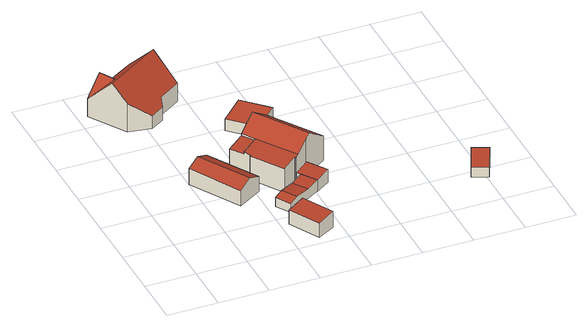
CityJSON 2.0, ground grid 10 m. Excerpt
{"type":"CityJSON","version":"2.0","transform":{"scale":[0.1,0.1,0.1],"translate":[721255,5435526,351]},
"CityObjects":{
"building1":{"type":"Building","attributes":{"Gemeindeschluessel":"09375181","HoeheDach":"357.440","HoeheGrund":"352.920","Methode":"2000","NiedrigsteTraufeDesGebaeudes":"356.221","Geometrietyp2DReferenz":"3000","measuredHeight":4.52,"function":"31001_2000","roofType":"3100"},"geometry":[{"type":"Solid","lod":"2","boundaries":[[[[0,1,2,3]],[[4,3,2,5,6]],[[6,5,7,8]],[[4,6,8,9]],[[1,7,5,2]],[[9,0,3,4]],[[8,7,1,0,9]]]],"semantics":{"surfaces":[{"type":"RoofSurface","Dachneigung":"66.316","Dachorientierung":"238.954","Flaeche":"34.579","Z_MAX":"4.520","Z_MAX_ASL":"357.440","Z_MIN":"3.301","Z_MIN_ASL":"356.221"},{"type":"WallSurface","Flaeche":"21.331","Z_MAX":"4.520","Z_MAX_ASL":"357.440","Z_MIN":"0.000","Z_MIN_ASL":"352.920"},{"type":"WallSurface","Flaeche":"38.399","Z_MAX":"3.322","Z_MAX_ASL":"356.242","Z_MIN":"0.000","Z_MIN_ASL":"352.920"},{"type":"GroundSurface","Flaeche":"63.236","Z_MAX":"0.000","Z_MAX_ASL":"352.920","Z_MIN":"0.000","Z_MIN_ASL":"352.920"},{"type":"RoofSurface","Dachneigung":"66.318","Dachorientierung":"58.958","Flaeche":"34.467","Z_MAX":"4.520","Z_MAX_ASL":"357.440","Z_MIN":"3.322","Z_MIN_ASL":"356.242"},{"type":"WallSurface","Flaeche":"38.317","Z_MAX":"3.334","Z_MAX_ASL":"356.254","Z_MIN":"0.000","Z_MIN_ASL":"352.920"},{"type":"WallSurface","Flaeche":"21.575","Z_MAX":"4.520","Z_MAX_ASL":"357.440","Z_MIN":"0.000","Z_MIN_ASL":"352.920"}],"values":[[0,1,2,3,4,5,6]]}}]},
"building2":{"type":"Building","attributes":{"Gemeindeschluessel":"09375181","HoeheDach":"364.330","HoeheGrund":"355.050","Methode":"2000","NiedrigsteTraufeDesGebaeudes":"357.875","Geometrietyp2DReferenz":"3000","measuredHeight":9.28,"function":"31001_1000","roofType":"3100"},"address":[{"Country":"Germany","Locality":"Pettendorf","ThoroughfareName":"Hinterberg 5a"}],"geometry":[{"type":"Solid","lod":"2","boundaries":[[[[10,11,12,13,14]],[[15,16,17,18]],[[19,20,11,10,21,22]],[[16,15,23,24,20,19,25]],[[21,26,27,22]],[[16,25,28,17]],[[29,22,27,30]],[[31,24,23,32]],[[18,17,28,29,30,13,12,31,32]],[[19,22,29,28,25]],[[31,12,11,20,24]],[[13,30,27,26,14]],[[23,15,18,32]],[[21,10,14,26]]]],"semantics":{"surfaces":[{"type":"WallSurface","Flaeche":"23.502","Z_MAX":"4.408","Z_MAX_ASL":"359.458","Z_MIN":"0.000","Z_MIN_ASL":"355.050"},{"type":"WallSurface","Flaeche":"9.046","Z_MAX":"2.837","Z_MAX_ASL":"357.887","Z_MIN":"0.000","Z_MIN_ASL":"355.050"},{"type":"RoofSurface","Dachneigung":"45.061","Dachorientierung":"329.974","Flaeche":"81.027","Z_MAX":"9.280","Z_MAX_ASL":"364.330","Z_MIN":"3.870","Z_MIN_ASL":"358.920"},{"type":"RoofSurface","Dachneigung":"45.061","Dachorientierung":"149.974","Flaeche":"101.890","Z_MAX":"9.280","Z_MAX_ASL":"364.330","Z_MIN":"2.825","Z_MIN_ASL":"357.875"},{"type":"RoofSurface","Dachneigung":"47.375","Dachorientierung":"239.805","Flaeche":"8.954","Z_MAX":"7.350","Z_MAX_ASL":"362.400","Z_MIN":"3.872","Z_MIN_ASL":"358.922"},{"type":"WallSurface","Flaeche":"20.566","Z_MAX":"6.064","Z_MAX_ASL":"361.114","Z_MIN":"0.000","Z_MIN_ASL":"355.050"},{"type":"WallSurface","Flaeche":"2.040","Z_MAX":"4.330","Z_MAX_ASL":"359.380","Z_MIN":"0.000","Z_MIN_ASL":"355.050"},{"type":"WallSurface","Flaeche":"21.342","Z_MAX":"3.976","Z_MAX_ASL":"359.026","Z_MIN":"0.000","Z_MIN_ASL":"355.050"},{"type":"GroundSurface","Flaeche":"142.654","Z_MAX":"0.000","Z_MAX_ASL":"355.050","Z_MIN":"0.000","Z_MIN_ASL":"355.050"},{"type":"WallSurface","Flaeche":"60.368","Z_MAX":"9.280","Z_MAX_ASL":"364.330","Z_MIN":"0.000","Z_MIN_ASL":"355.050"},{"type":"WallSurface","Flaeche":"70.877","Z_MAX":"9.280","Z_MAX_ASL":"364.330","Z_MIN":"0.000","Z_MIN_ASL":"355.050"},{"type":"WallSurface","Flaeche":"37.958","Z_MAX":"7.350","Z_MAX_ASL":"362.400","Z_MIN":"0.000","Z_MIN_ASL":"355.050"},{"type":"WallSurface","Flaeche":"5.394","Z_MAX":"3.940","Z_MAX_ASL":"358.990","Z_MIN":"0.000","Z_MIN_ASL":"355.050"},{"type":"RoofSurface","Dachneigung":"47.375","Dachorientierung":"59.806","Flaeche":"8.950","Z_MAX":"7.350","Z_MAX_ASL":"362.400","Z_MIN":"3.872","Z_MIN_ASL":"358.922"}],"values":[[0,1,2,3,4,5,6,7,8,9,10,11,12,13]]}}]},
"building3":{"type":"Building","attributes":{"Gemeindeschluessel":"09375181","HoeheDach":"356.815","HoeheGrund":"353.270","Methode":"1000","NiedrigsteTraufeDesGebaeudes":"356.274","Geometrietyp2DReferenz":"3000","measuredHeight":3.54,"function":"31001_2000","roofType":"1000"},"geometry":[{"type":"Solid","lod":"2","boundaries":[[[[33,34,35,36]],[[33,37,38,34]],[[36,39,37,33]],[[39,40,38,37]],[[34,38,40,35]],[[35,40,39,36]]]],"semantics":{"surfaces":[{"type":"GroundSurface","Flaeche":"27.729","Z_MAX":"0.000","Z_MAX_ASL":"353.270","Z_MIN":"0.000","Z_MIN_ASL":"353.270"},{"type":"WallSurface","Flaeche":"13.062","Z_MAX":"3.545","Z_MAX_ASL":"356.815","Z_MIN":"0.000","Z_MIN_ASL":"353.270"},{"type":"WallSurface","Flaeche":"20.915","Z_MAX":"3.006","Z_MAX_ASL":"356.276","Z_MIN":"0.000","Z_MIN_ASL":"353.270"},{"type":"RoofSurface","Dachneigung":"82.278","Dachorientierung":"241.587","Flaeche":"27.983","Z_MAX":"3.545","Z_MAX_ASL":"356.815","Z_MIN":"3.004","Z_MIN_ASL":"356.274"},{"type":"WallSurface","Flaeche":"24.692","Z_MAX":"3.545","Z_MAX_ASL":"356.815","Z_MIN":"0.000","Z_MIN_ASL":"353.270"},{"type":"WallSurface","Flaeche":"13.023","Z_MAX":"3.545","Z_MAX_ASL":"356.815","Z_MIN":"0.000","Z_MIN_ASL":"353.270"}],"values":[[0,1,2,3,4,5]]}}]},
"building4":{"type":"Building","attributes":{"Gemeindeschluessel":"09375181","HoeheDach":"355.390","HoeheGrund":"353.040","Methode":"2000","NiedrigsteTraufeDesGebaeudes":"354.950","Geometrietyp2DReferenz":"3000","measuredHeight":2.35,"function":"31001_2000","roofType":"3100"},"geometry":[{"type":"Solid","lod":"2","boundaries":[[[[41,42,43,44]],[[45,46,41,44]],[[47,46,45,48]],[[41,46,47,49,50,42]],[[48,45,44,43,51,52]],[[52,51,50,49]],[[47,48,52,49]],[[51,43,42,50]]]],"semantics":{"surfaces":[{"type":"WallSurface","Flaeche":"8.247","Z_MAX":"2.343","Z_MAX_ASL":"355.383","Z_MIN":"0.000","Z_MIN_ASL":"353.040"},{"type":"GroundSurface","Flaeche":"28.881","Z_MAX":"0.000","Z_MAX_ASL":"353.040","Z_MIN":"0.000","Z_MIN_ASL":"353.040"},{"type":"WallSurface","Flaeche":"6.660","Z_MAX":"1.929","Z_MAX_ASL":"354.969","Z_MIN":"0.000","Z_MIN_ASL":"353.040"},{"type":"WallSurface","Flaeche":"17.553","Z_MAX":"2.350","Z_MAX_ASL":"355.390","Z_MIN":"0.000","Z_MIN_ASL":"353.040"},{"type":"WallSurface","Flaeche":"17.721","Z_MAX":"2.350","Z_MAX_ASL":"355.390","Z_MIN":"0.000","Z_MIN_ASL":"353.040"},{"type":"RoofSurface","Dachneigung":"82.966","Dachorientierung":"56.208","Flaeche":"12.264","Z_MAX":"2.350","Z_MAX_ASL":"355.390","Z_MIN":"1.920","Z_MIN_ASL":"354.960"},{"type":"RoofSurface","Dachneigung":"77.437","Dachorientierung":"236.208","Flaeche":"6.881","Z_MAX":"2.350","Z_MAX_ASL":"355.390","Z_MIN":"1.910","Z_MIN_ASL":"354.950"},{"type":"RoofSurface","Dachneigung":"81.546","Dachorientierung":"236.206","Flaeche":"10.103","Z_MAX":"2.343","Z_MAX_ASL":"355.383","Z_MIN":"1.920","Z_MIN_ASL":"354.960"}],"values":[[0,1,2,3,4,5,6,7]]}}]},
"building5":{"type":"Building","attributes":{"Gemeindeschluessel":"09375181","HoeheDach":"361.470","HoeheGrund":"352.880","Methode":"2000","NiedrigsteTraufeDesGebaeudes":"357.653","Geometrietyp2DReferenz":"3000","measuredHeight":8.59,"function":"31001_1000","roofType":"3100"},"address":[{"Country":"Germany","Locality":"Pettendorf","ThoroughfareName":"Hinterberg 5"}],"geometry":[{"type":"Solid","lod":"2","boundaries":[[[[53,54,55,56]],[[57,58,59,60,61,62,63,55,54]],[[62,61,64,65,66,67]],[[54,53,68,57]],[[69,62,67,70]],[[71,69,70,72]],[[73,56,55,63,71,72]],[[71,63,62,69]],[[74,75,76,77,68,53,56,73,78,79]],[[74,79,80,65,64]],[[76,59,58,77]],[[75,74,64,61,60]],[[65,80,81,66]],[[75,60,59,76]],[[78,81,80,79]],[[78,73,72,70,67,66,81]],[[57,68,77,58]]]],"semantics":{"surfaces":[{"type":"WallSurface","Flaeche":"1.200","Z_MAX":"5.168","Z_MAX_ASL":"358.048","Z_MIN":"-0.000","Z_MIN_ASL":"352.880"},{"type":"RoofSurface","Dachneigung":"78.545","Dachorientierung":"238.452","Flaeche":"37.625","Z_MAX":"5.950","Z_MAX_ASL":"358.830","Z_MIN":"5.094","Z_MIN_ASL":"357.974"},{"type":"RoofSurface","Dachneigung":"53.449","Dachorientierung":"238.452","Flaeche":"53.726","Z_MAX":"8.590","Z_MAX_ASL":"361.470","Z_MIN":"5.950","Z_MIN_ASL":"358.830"},{"type":"WallSurface","Flaeche":"37.526","Z_MAX":"5.121","Z_MAX_ASL":"358.001","Z_MIN":"-0.000","Z_MIN_ASL":"352.880"},{"type":"WallSurface","Flaeche":"1.186","Z_MAX":"5.950","Z_MAX_ASL":"358.830","Z_MIN":"5.550","Z_MIN_ASL":"358.430"},{"type":"RoofSurface","Dachneigung":"78.544","Dachorientierung":"238.449","Flaeche":"11.561","Z_MAX":"5.550","Z_MAX_ASL":"358.430","Z_MIN":"4.773","Z_MIN_ASL":"357.653"},{"type":"WallSurface","Flaeche":"22.408","Z_MAX":"5.173","Z_MAX_ASL":"358.053","Z_MIN":"-0.000","Z_MIN_ASL":"352.880"},{"type":"WallSurface","Flaeche":"1.534","Z_MAX":"5.950","Z_MAX_ASL":"358.830","Z_MIN":"4.773","Z_MIN_ASL":"357.653"},{"type":"GroundSurface","Flaeche":"145.054","Z_MAX":"-0.000","Z_MAX_ASL":"352.880","Z_MIN":"-0.000","Z_MIN_ASL":"352.880"},{"type":"WallSurface","Flaeche":"39.089","Z_MAX":"8.590","Z_MAX_ASL":"361.470","Z_MIN":"-0.000","Z_MIN_ASL":"352.880"},{"type":"WallSurface","Flaeche":"1.265","Z_MAX":"5.763","Z_MAX_ASL":"358.643","Z_MIN":"-0.000","Z_MIN_ASL":"352.880"},{"type":"WallSurface","Flaeche":"22.173","Z_MAX":"7.861","Z_MAX_ASL":"360.741","Z_MIN":"-0.000","Z_MIN_ASL":"352.880"},{"type":"RoofSurface","Dachneigung":"54.156","Dachorientierung":"58.452","Flaeche":"66.232","Z_MAX":"8.590","Z_MAX_ASL":"361.470","Z_MIN":"5.386","Z_MIN_ASL":"358.266"},{"type":"WallSurface","Flaeche":"1.061","Z_MAX":"5.799","Z_MAX_ASL":"358.679","Z_MIN":"-0.000","Z_MIN_ASL":"352.880"},{"type":"WallSurface","Flaeche":"65.162","Z_MAX":"5.386","Z_MAX_ASL":"358.266","Z_MIN":"-0.000","Z_MIN_ASL":"352.880"},{"type":"WallSurface","Flaeche":"76.490","Z_MAX":"8.590","Z_MAX_ASL":"361.470","Z_MIN":"-0.000","Z_MIN_ASL":"352.880"},{"type":"WallSurface","Flaeche":"17.932","Z_MAX":"5.763","Z_MAX_ASL":"358.643","Z_MIN":"-0.000","Z_MIN_ASL":"352.880"}],"values":[[0,1,2,3,4,5,6,7,8,9,10,11,12,13,14,15,16]]}}]},
"building6":{"type":"Building","attributes":{"Gemeindeschluessel":"09375181","HoeheDach":"355.756","HoeheGrund":"352.940","Methode":"1000","NiedrigsteTraufeDesGebaeudes":"355.300","Geometrietyp2DReferenz":"3000","measuredHeight":2.82,"function":"51009_1610","roofType":"1000"},"geometry":[{"type":"Solid","lod":"2","boundaries":[[[[82,83,74,84]],[[85,86,87,88]],[[88,87,89,75]],[[89,84,74,75]],[[87,86,82,84,89]],[[85,88,75,74,83]],[[85,83,82,86]]]],"semantics":{"surfaces":[{"type":"WallSurface","Flaeche":"12.906","Z_MAX":"2.816","Z_MAX_ASL":"355.756","Z_MIN":"0.000","Z_MIN_ASL":"352.940"},{"type":"WallSurface","Flaeche":"8.309","Z_MAX":"2.361","Z_MAX_ASL":"355.301","Z_MIN":"0.000","Z_MIN_ASL":"352.940"},{"type":"WallSurface","Flaeche":"2.405","Z_MAX":"2.360","Z_MAX_ASL":"355.300","Z_MIN":"0.000","Z_MIN_ASL":"352.940"},{"type":"WallSurface","Flaeche":"8.600","Z_MAX":"2.816","Z_MAX_ASL":"355.756","Z_MIN":"0.000","Z_MIN_ASL":"352.940"},{"type":"RoofSurface","Dachneigung":"82.191","Dachorientierung":"236.319","Flaeche":"15.294","Z_MAX":"2.816","Z_MAX_ASL":"355.756","Z_MIN":"2.360","Z_MIN_ASL":"355.300"},{"type":"GroundSurface","Flaeche":"15.152","Z_MAX":"0.000","Z_MAX_ASL":"352.940","Z_MIN":"0.000","Z_MIN_ASL":"352.940"},{"type":"WallSurface","Flaeche":"8.593","Z_MAX":"2.816","Z_MAX_ASL":"355.756","Z_MIN":"0.000","Z_MIN_ASL":"352.940"}],"values":[[0,1,2,3,4,5,6]]}}]},
"building7":{"type":"Building","attributes":{"Gemeindeschluessel":"09375181","HoeheDach":"355.610","HoeheGrund":"353.050","Methode":"1000","NiedrigsteTraufeDesGebaeudes":"355.610","Geometrietyp2DReferenz":"3000","measuredHeight":2.56,"function":"31001_2000","roofType":"1000"},"geometry":[{"type":"Solid","lod":"2","boundaries":[[[[90,91,92,93]],[[90,94,95,91]],[[93,96,94,90]],[[91,95,97,92]],[[92,97,96,93]],[[96,97,95,94]]]],"semantics":{"surfaces":[{"type":"GroundSurface","Flaeche":"42.823","Z_MAX":"0.000","Z_MAX_ASL":"353.050","Z_MIN":"0.000","Z_MIN_ASL":"353.050"},{"type":"WallSurface","Flaeche":"16.706","Z_MAX":"2.560","Z_MAX_ASL":"355.610","Z_MIN":"0.000","Z_MIN_ASL":"353.050"},{"type":"WallSurface","Flaeche":"16.780","Z_MAX":"2.560","Z_MAX_ASL":"355.610","Z_MIN":"0.000","Z_MIN_ASL":"353.050"},{"type":"WallSurface","Flaeche":"16.797","Z_MAX":"2.560","Z_MAX_ASL":"355.610","Z_MIN":"0.000","Z_MIN_ASL":"353.050"},{"type":"WallSurface","Flaeche":"16.726","Z_MAX":"2.560","Z_MAX_ASL":"355.610","Z_MIN":"0.000","Z_MIN_ASL":"353.050"},{"type":"RoofSurface","Dachneigung":"90.000","Dachorientierung":"-1.000","Flaeche":"42.823","Z_MAX":"2.560","Z_MAX_ASL":"355.610","Z_MIN":"2.560","Z_MIN_ASL":"355.610"}],"values":[[0,1,2,3,4,5]]}}]},
"building8":{"type":"Building","attributes":{"Gemeindeschluessel":"09375181","HoeheDach":"354.561","HoeheGrund":"351.950","Methode":"1000","NiedrigsteTraufeDesGebaeudes":"353.927","Geometrietyp2DReferenz":"3000","measuredHeight":2.61,"function":"31001_2000","roofType":"1000"},"geometry":[{"type":"Solid","lod":"2","boundaries":[[[[98,99,100,101]],[[102,101,100,103]],[[104,99,98,105]],[[104,105,102,103]],[[104,103,100,99]],[[105,98,101,102]]]],"semantics":{"surfaces":[{"type":"WallSurface","Flaeche":"8.753","Z_MAX":"2.611","Z_MAX_ASL":"354.561","Z_MIN":"0.000","Z_MIN_ASL":"351.950"},{"type":"WallSurface","Flaeche":"12.226","Z_MAX":"2.605","Z_MAX_ASL":"354.555","Z_MIN":"0.000","Z_MIN_ASL":"351.950"},{"type":"WallSurface","Flaeche":"12.366","Z_MAX":"2.611","Z_MAX_ASL":"354.561","Z_MIN":"0.000","Z_MIN_ASL":"351.950"},{"type":"WallSurface","Flaeche":"6.642","Z_MAX":"1.977","Z_MAX_ASL":"353.927","Z_MIN":"0.000","Z_MIN_ASL":"351.950"},{"type":"GroundSurface","Flaeche":"18.009","Z_MAX":"0.000","Z_MAX_ASL":"351.950","Z_MIN":"0.000","Z_MIN_ASL":"351.950"},{"type":"RoofSurface","Dachneigung":"83.290","Dachorientierung":"203.297","Flaeche":"18.133","Z_MAX":"2.611","Z_MAX_ASL":"354.561","Z_MIN":"1.977","Z_MIN_ASL":"353.927"}],"values":[[0,1,2,3,4,5]]}}]}
},
"vertices":[
[154,152,52],[178,167,64],[118,266,64],[95,252,53],[95,252,19],[142,280,52],[142,280,19],[201,181,52],[201,181,19],[154,152,19],
[64,533,79],[111,562,79],[111,562,41],[60,530,41],[60,530,85],[119,427,69],[92,410,69],[92,410,41],[119,427,41],[30,447,133],[140,516,133],[51,483,114],[1,492,79],[123,442,80],[168,471,80],[47,419,101],[33,513,114],[5,495,84],[47,419,41],[1,492,41],[5,495,41],[168,471,41],[123,442,41],
[208,61,23],[243,80,23],[276,19,23],[241,0,23],[208,61,53],[243,80,58],[241,0,53],[276,19,58],
[278,169,20],[278,169,44],[298,140,44],[298,140,20],[227,96,20],[209,125,20],[209,125,40],[227,96,39],[225,135,44],[254,154,40],[274,125,40],[244,106,44],
[202,223,19],[202,223,70],[204,224,70],[204,224,19],[242,161,70],[270,179,76],[271,177,76],[273,178,77],[279,182,78],[228,258,78],[196,237,71],[300,196,97],[309,201,105],[241,302,105],[211,283,78],[242,161,19],[228,258,74],[211,283,74],[196,237,67],[179,262,67],[179,262,19],[300,196,19],[273,178,19],[271,177,19],[270,179,19],[279,326,19],[346,225,19],[346,225,73],[279,326,73],
[326,158,48],[326,158,19],[300,196,48],[298,140,19],[298,140,43],[278,169,43],[278,169,19],[273,178,43],
[221,380,21],[267,426,21],[314,379,21],[268,333,21],[221,380,46],[267,426,46],[268,333,46],[314,379,46],
[627,122,36],[627,122,9],[596,135,9],[596,135,36],[574,86,29],[574,86,9],[605,73,9],[605,73,29]
]}
